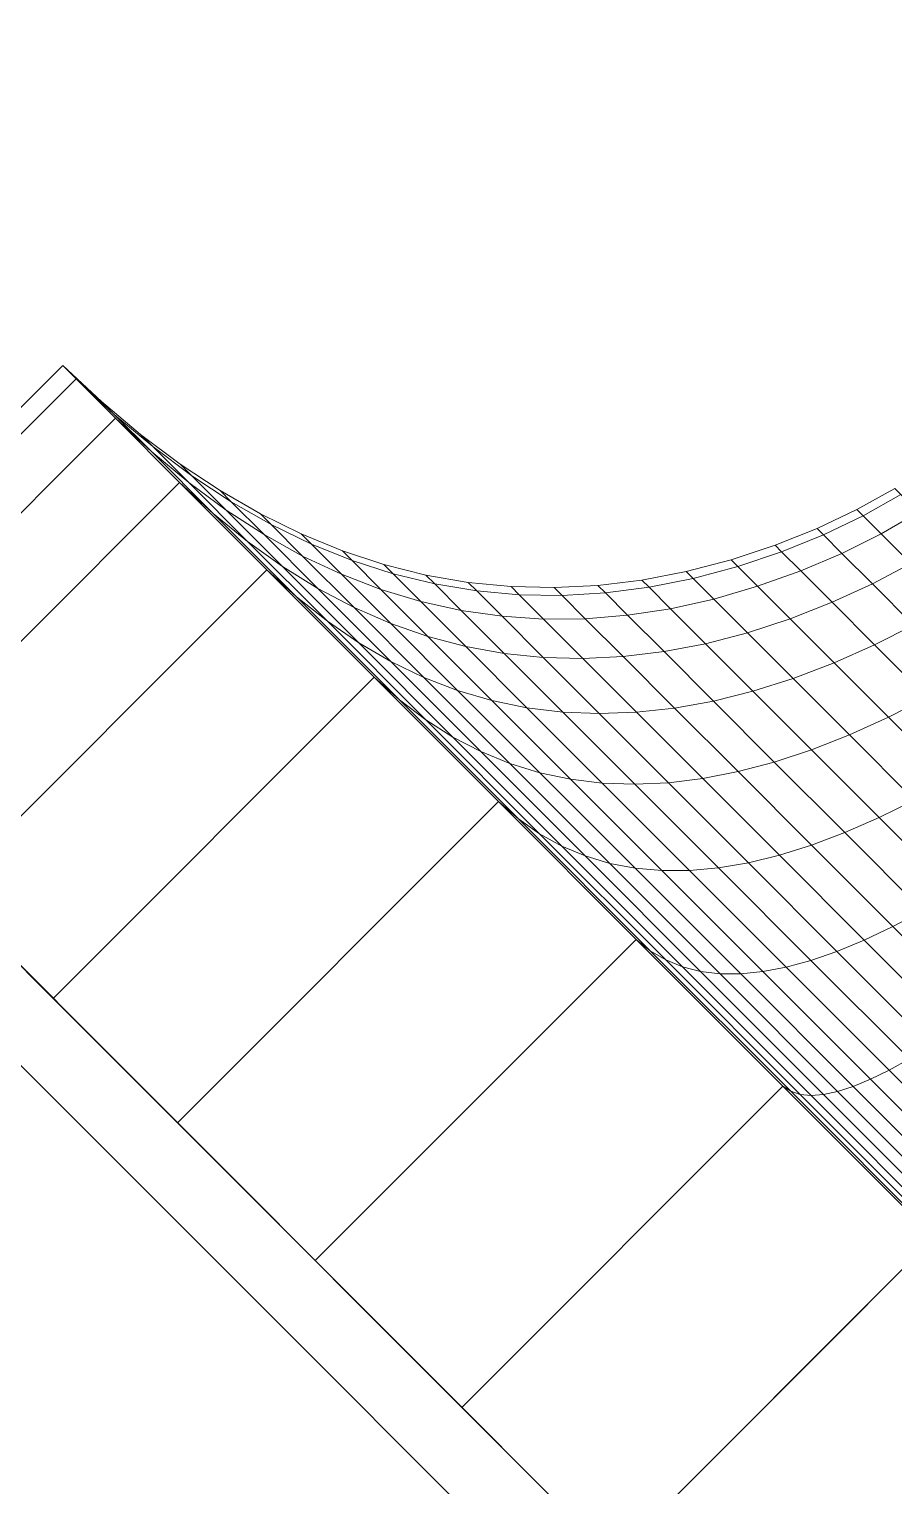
# Model space of a CAD drawing. Header units: millimetres. Extents: x 1246 to 16959, y -13818 to -1371.
# Drawn here: x 7543.97 to 7547.01, y -1390.22 to -1385.09 of the extents above; entities that cross this region are included whole.
import ezdxf

# ---------------------------------------------------------------- set-up
doc = ezdxf.new("R2010")
doc.units = ezdxf.units.MM
doc.header["$LTSCALE"] = 50
doc.layers.add('pio-Pillow Block - 3D', color=7, linetype='Continuous', lineweight=5)

# ---------------------------------------------------------------- blocks, each defined once
blk = doc.blocks.new('obj-02')
at = {"layer": 'pio-Pillow Block - 3D', "color": 7, "linetype": 'Continuous', "lineweight": 5, "transparency": 33554687}
for points in [[(51.412, 114.912), (46.0238, 109.5238), (46.0238, 109.5238), (51.412, 114.912)], [(51.412, 114.912), (51.412, 114.912), (46.0238, 109.5238), (51.412, 114.912)], [(51.412, 114.912), (46.0238, 109.5238), (46.0238, 109.5238), (51.412, 114.912)], [(51.412, 114.912), (51.412, 114.912), (46.0238, 109.5238), (51.412, 114.912)], [(51.412, 114.912), (46.0238, 109.5238), (46.0238, 109.5238), (51.412, 114.912)], [(51.412, 114.912), (51.412, 114.912), (46.0238, 109.5238), (51.412, 114.912)], [(51.412, 114.912), (46.0238, 109.5238), (46.0238, 109.5238), (51.412, 114.912)], [(51.412, 114.912), (51.412, 114.912), (46.0238, 109.5238), (51.412, 114.912)], [(51.412, 114.912), (46.0238, 109.5238), (46.0238, 109.5238), (51.412, 114.912)], [(51.412, 114.912), (51.412, 114.912), (46.0238, 109.5238), (51.412, 114.912)], [(51.412, 114.912), (46.0238, 109.5238), (46.0238, 109.5238), (51.412, 114.912)], [(51.412, 114.912), (51.412, 114.912), (46.0238, 109.5238), (51.412, 114.912)], [(51.412, 114.912), (46.0238, 109.5238), (46.0238, 109.5238), (51.412, 114.912)], [(51.412, 114.912), (51.412, 114.912), (46.0238, 109.5238), (51.412, 114.912)], [(51.412, 114.912), (46.0238, 109.5238), (46.0238, 109.5238), (51.412, 114.912)], [(51.412, 114.912), (51.412, 114.912), (46.0238, 109.5238), (51.412, 114.912)], [(51.412, 114.912), (46.0238, 109.5238), (46.0238, 109.5238), (51.412, 114.912)], [(51.412, 114.912), (51.412, 114.912), (46.0238, 109.5238), (51.412, 114.912)], [(51.412, 114.912), (46.0238, 109.5238), (46.0238, 109.5238), (51.412, 114.912)], [(51.412, 114.912), (51.412, 114.912), (46.0238, 109.5238), (51.412, 114.912)], [(51.412, 114.912), (46.0238, 109.5238), (46.0238, 109.5238), (51.412, 114.912)], [(51.412, 114.912), (51.412, 114.912), (46.0238, 109.5238), (51.412, 114.912)], [(51.412, 114.912), (46.0238, 109.5238), (46.0238, 109.5238), (51.412, 114.912)], [(51.412, 114.912), (51.412, 114.912), (46.0238, 109.5238), (51.412, 114.912)], [(51.412, 114.912), (46.0238, 109.5238), (46.0238, 109.5238), (51.412, 114.912)], [(51.412, 114.912), (51.412, 114.912), (46.0238, 109.5238), (51.412, 114.912)], [(51.412, 114.912), (46.0238, 109.5238), (46.0238, 109.5238), (51.412, 114.912)], [(51.412, 114.912), (51.412, 114.912), (46.0238, 109.5238), (51.412, 114.912)], [(51.412, 114.912), (46.0238, 109.5238), (46.0238, 109.5238), (51.412, 114.912)], [(51.412, 114.912), (51.412, 114.912), (46.0238, 109.5238), (51.412, 114.912)], [(51.412, 114.912), (46.0238, 109.5238), (46.0238, 109.5238), (51.412, 114.912)], [(51.412, 114.912), (51.412, 114.912), (46.0238, 109.5238), (51.412, 114.912)], [(51.412, 114.912), (46.0238, 109.5238), (46.0238, 109.5238), (51.412, 114.912)], [(51.412, 114.912), (51.412, 114.912), (46.0238, 109.5238), (51.412, 114.912)], [(51.412, 114.912), (46.0238, 109.5238), (46.0238, 109.5238), (51.412, 114.912)], [(51.412, 114.912), (51.412, 114.912), (46.0238, 109.5238), (51.412, 114.912)], [(51.412, 114.912), (46.0238, 109.5238), (46.0238, 109.5238), (51.412, 114.912)], [(51.412, 114.912), (51.412, 114.912), (46.0238, 109.5238), (51.412, 114.912)], [(51.412, 114.912), (46.0238, 109.5238), (46.0238, 109.5238), (51.412, 114.912)], [(51.412, 114.912), (51.412, 114.912), (46.0238, 109.5238), (51.412, 114.912)], [(51.412, 114.912), (46.0238, 109.5238), (46.0238, 109.5238), (51.412, 114.912)], [(51.412, 114.912), (51.412, 114.912), (46.0238, 109.5238), (51.412, 114.912)], [(51.412, 114.912), (46.0238, 109.5238), (46.0238, 109.5238), (51.412, 114.912)], [(51.412, 114.912), (51.412, 114.912), (46.0238, 109.5238), (51.412, 114.912)], [(51.412, 114.912), (46.0238, 109.5238), (46.0238, 109.5238), (51.412, 114.912)], [(51.412, 114.912), (51.412, 114.912), (46.0238, 109.5238), (51.412, 114.912)], [(51.412, 114.912), (46.0238, 109.5238), (46.0238, 109.5238), (51.412, 114.912)], [(51.412, 114.912), (51.412, 114.912), (46.0238, 109.5238), (51.412, 114.912)], [(51.412, 114.912), (46.0238, 109.5238), (46.0238, 109.5238), (51.412, 114.912)], [(51.412, 114.912), (51.412, 114.912), (46.0238, 109.5238), (51.412, 114.912)], [(51.412, 114.912), (46.0238, 109.5238), (46.0238, 109.5238), (51.412, 114.912)], [(51.412, 114.912), (51.412, 114.912), (46.0238, 109.5238), (51.412, 114.912)], [(51.412, 114.912), (46.0238, 109.5238), (46.0238, 109.5238), (51.412, 114.912)], [(51.412, 114.912), (51.412, 114.912), (46.0238, 109.5238), (51.412, 114.912)], [(51.412, 114.912), (46.0238, 109.5238), (46.0238, 109.5238), (51.412, 114.912)], [(51.412, 114.912), (51.412, 114.912), (46.0238, 109.5238), (51.412, 114.912)], [(51.412, 114.912), (46.0238, 109.5238), (46.0238, 109.5238), (51.412, 114.912)], [(51.412, 114.912), (51.412, 114.912), (46.0238, 109.5238), (51.412, 114.912)], [(51.412, 114.912), (46.0238, 109.5238), (46.0238, 109.5238), (51.412, 114.912)], [(51.412, 114.912), (51.412, 114.912), (46.0238, 109.5238), (51.412, 114.912)], [(51.412, 114.912), (46.0238, 109.5238), (46.0238, 109.5238), (51.412, 114.912)], [(51.412, 114.912), (51.412, 114.912), (46.0238, 109.5238), (51.412, 114.912)], [(51.412, 114.912), (46.0238, 109.5238), (46.0238, 109.5238), (51.412, 114.912)], [(51.412, 114.912), (51.412, 114.912), (46.0238, 109.5238), (51.412, 114.912)], [(51.412, 114.912), (46.0238, 109.5238), (46.0238, 109.5238), (51.412, 114.912)], [(51.412, 114.912), (51.412, 114.912), (46.0238, 109.5238), (51.412, 114.912)], [(51.412, 114.912), (46.0238, 109.5238), (46.0238, 109.5238), (51.412, 114.912)], [(51.412, 114.912), (51.412, 114.912), (46.0238, 109.5238), (51.412, 114.912)], [(51.412, 114.912), (46.0238, 109.5238), (46.0238, 109.5238), (51.412, 114.912)], [(51.412, 114.912), (51.412, 114.912), (46.0238, 109.5238), (51.412, 114.912)], [(51.412, 114.912), (46.0238, 109.5238), (46.0238, 109.5238), (51.412, 114.912)], [(51.412, 114.912), (51.412, 114.912), (46.0238, 109.5238), (51.412, 114.912)], [(51.412, 114.912), (46.0238, 109.5238), (46.0238, 109.5238), (51.412, 114.912)], [(51.412, 114.912), (51.412, 114.912), (46.0238, 109.5238), (51.412, 114.912)], [(42.9526, 112.5951), (42.9992, 112.5484), (44.1307, 113.6799), (44.0841, 113.7266), (42.9526, 112.5951)], [(42.9992, 112.5484), (42.9526, 112.5951), (44.0841, 113.7266), (44.1307, 113.6799), (42.9992, 112.5484)], [(44.0841, 113.7266), (44.1307, 113.6799), (44.2652, 113.5551), (44.2205, 113.5998), (44.0841, 113.7266)], [(44.1307, 113.6799), (44.0841, 113.7266), (44.2205, 113.5998), (44.2652, 113.5551), (44.1307, 113.6799)], [(42.9992, 112.5484), (43.1378, 112.4098), (44.2693, 113.5414), (44.1307, 113.6799), (42.9992, 112.5484)], [(43.1378, 112.4098), (42.9992, 112.5484), (44.1307, 113.6799), (44.2693, 113.5414), (43.1378, 112.4098)], [(44.1307, 113.6799), (44.2693, 113.5414), (44.3978, 113.4225), (44.2652, 113.5551), (44.1307, 113.6799)], [(44.2693, 113.5414), (44.1307, 113.6799), (44.2652, 113.5551), (44.3978, 113.4225), (44.2693, 113.5414)], [(44.2205, 113.5998), (44.2652, 113.5551), (44.4011, 113.4414), (44.3584, 113.4842), (44.2205, 113.5998)], [(44.2652, 113.5551), (44.2205, 113.5998), (44.3584, 113.4842), (44.4011, 113.4414), (44.2652, 113.5551)], [(44.2652, 113.5551), (44.3978, 113.4225), (44.528, 113.3145), (44.4011, 113.4414), (44.2652, 113.5551)], [(44.3978, 113.4225), (44.2652, 113.5551), (44.4011, 113.4414), (44.528, 113.3145), (44.3978, 113.4225)], [(43.1378, 112.4098), (43.364, 112.1836), (44.4955, 113.3151), (44.2693, 113.5414), (43.1378, 112.4098)], [(43.364, 112.1836), (43.1378, 112.4098), (44.2693, 113.5414), (44.4955, 113.3151), (43.364, 112.1836)], [(44.2693, 113.5414), (44.4955, 113.3151), (44.6143, 113.2059), (44.3978, 113.4225), (44.2693, 113.5414)], [(44.4955, 113.3151), (44.2693, 113.5414), (44.3978, 113.4225), (44.6143, 113.2059), (44.4955, 113.3151)], [(44.3584, 113.4842), (44.4011, 113.4414), (44.5385, 113.3389), (44.4977, 113.3798), (44.3584, 113.4842)], [(44.4011, 113.4414), (44.3584, 113.4842), (44.4977, 113.3798), (44.5385, 113.3389), (44.4011, 113.4414)], [(44.3978, 113.4225), (44.6143, 113.2059), (44.7352, 113.1073), (44.528, 113.3145), (44.3978, 113.4225)], [(44.6143, 113.2059), (44.3978, 113.4225), (44.528, 113.3145), (44.7352, 113.1073), (44.6143, 113.2059)], [(44.4011, 113.4414), (44.528, 113.3145), (44.66, 113.2175), (44.5385, 113.3389), (44.4011, 113.4414)], [(44.528, 113.3145), (44.4011, 113.4414), (44.5385, 113.3389), (44.66, 113.2175), (44.528, 113.3145)], [(49.8599, 105.3374), (41.8374, 113.3599)], [(41.8374, 113.3599), (49.8599, 105.3374)], [(41.8374, 113.3599), (49.8599, 105.3374)], [(49.8599, 105.3374), (41.8374, 113.3599)], [(44.4977, 113.3798), (44.5385, 113.3389), (44.6775, 113.2475), (44.6384, 113.2866), (44.4977, 113.3798)], [(44.5385, 113.3389), (44.4977, 113.3798), (44.6384, 113.2866), (44.6775, 113.2475), (44.5385, 113.3389)], [(43.364, 112.1836), (43.6711, 111.8765), (44.8026, 113.008), (44.4955, 113.3151), (43.364, 112.1836)], [(43.6711, 111.8765), (43.364, 112.1836), (44.4955, 113.3151), (44.8026, 113.008), (43.6711, 111.8765)], [(44.4955, 113.3151), (44.8026, 113.008), (44.9082, 112.912), (44.6143, 113.2059), (44.4955, 113.3151)], [(44.8026, 113.008), (44.4955, 113.3151), (44.6143, 113.2059), (44.9082, 112.912), (44.8026, 113.008)], [(44.528, 113.3145), (44.7352, 113.1073), (44.8582, 113.0192), (44.66, 113.2175), (44.528, 113.3145)], [(44.7352, 113.1073), (44.528, 113.3145), (44.66, 113.2175), (44.8582, 113.0192), (44.7352, 113.1073)], [(44.5385, 113.3389), (44.66, 113.2175), (44.7936, 113.1314), (44.6775, 113.2475), (44.5385, 113.3389)], [(44.66, 113.2175), (44.5385, 113.3389), (44.6775, 113.2475), (44.7936, 113.1314), (44.66, 113.2175)], [(44.6384, 113.2866), (44.6775, 113.2475), (44.818, 113.1672), (44.7806, 113.2046), (44.6384, 113.2866)], [(44.6775, 113.2475), (44.6384, 113.2866), (44.7806, 113.2046), (44.818, 113.1672), (44.6775, 113.2475)], [(44.6775, 113.2475), (44.7936, 113.1314), (44.9291, 113.0561), (44.818, 113.1672), (44.6775, 113.2475)], [(44.7936, 113.1314), (44.6775, 113.2475), (44.818, 113.1672), (44.9291, 113.0561), (44.7936, 113.1314)], [(46.8833, 113.2196), (46.9048, 113.1981), (47.0379, 113.2733), (47.0168, 113.2944), (46.8833, 113.2196)], [(46.9048, 113.1981), (46.8833, 113.2196), (47.0168, 113.2944), (47.0379, 113.2733), (46.9048, 113.1981)], [(46.9048, 113.1981), (46.9688, 113.1341), (47.1005, 113.2106), (47.0379, 113.2733), (46.9048, 113.1981)], [(46.9688, 113.1341), (46.9048, 113.1981), (47.0379, 113.2733), (47.1005, 113.2106), (46.9688, 113.1341)], [(44.6143, 113.2059), (44.9082, 112.912), (45.0165, 112.8261), (44.7352, 113.1073), (44.6143, 113.2059)], [(44.9082, 112.912), (44.6143, 113.2059), (44.7352, 113.1073), (45.0165, 112.8261), (44.9082, 112.912)], [(44.66, 113.2175), (44.8582, 113.0192), (44.9833, 112.9417), (44.7936, 113.1314), (44.66, 113.2175)], [(44.8582, 113.0192), (44.66, 113.2175), (44.7936, 113.1314), (44.9833, 112.9417), (44.8582, 113.0192)], [(44.7806, 113.2046), (44.818, 113.1672), (44.96, 113.0981), (44.9242, 113.1339), (44.7806, 113.2046)], [(44.818, 113.1672), (44.7806, 113.2046), (44.9242, 113.1339), (44.96, 113.0981), (44.818, 113.1672)], [(46.7426, 113.1528), (46.7647, 113.1307), (46.9048, 113.1981), (46.8833, 113.2196), (46.7426, 113.1528)], [(46.7647, 113.1307), (46.7426, 113.1528), (46.8833, 113.2196), (46.9048, 113.1981), (46.7647, 113.1307)], [(46.7647, 113.1307), (46.8303, 113.0651), (46.9688, 113.1341), (46.9048, 113.1981), (46.7647, 113.1307)], [(46.8303, 113.0651), (46.7647, 113.1307), (46.9048, 113.1981), (46.9688, 113.1341), (46.8303, 113.0651)], [(46.9688, 113.1341), (47.0733, 113.0296), (47.2028, 113.1083), (47.1005, 113.2106), (46.9688, 113.1341)], [(47.0733, 113.0296), (46.9688, 113.1341), (47.1005, 113.2106), (47.2028, 113.1083), (47.0733, 113.0296)], [(44.818, 113.1672), (44.9291, 113.0561), (45.0662, 112.9919), (44.96, 113.0981), (44.818, 113.1672)], [(44.9291, 113.0561), (44.818, 113.1672), (44.96, 113.0981), (45.0662, 112.9919), (44.9291, 113.0561)], [(46.5947, 113.0939), (46.6175, 113.0712), (46.7647, 113.1307), (46.7426, 113.1528), (46.5947, 113.0939)], [(46.6175, 113.0712), (46.5947, 113.0939), (46.7426, 113.1528), (46.7647, 113.1307), (46.6175, 113.0712)], [(44.7352, 113.1073), (45.0165, 112.8261), (45.1272, 112.7502), (44.8582, 113.0192), (44.7352, 113.1073)], [(45.0165, 112.8261), (44.7352, 113.1073), (44.8582, 113.0192), (45.1272, 112.7502), (45.0165, 112.8261)], [(44.7936, 113.1314), (44.9833, 112.9417), (45.1104, 112.8748), (44.9291, 113.0561), (44.7936, 113.1314)], [(44.9833, 112.9417), (44.7936, 113.1314), (44.9291, 113.0561), (45.1104, 112.8748), (44.9833, 112.9417)], [(44.9242, 113.1339), (44.96, 113.0981), (45.1035, 113.0401), (45.0693, 113.0743), (44.9242, 113.1339)], [(44.96, 113.0981), (44.9242, 113.1339), (45.0693, 113.0743), (45.1035, 113.0401), (44.96, 113.0981)], [(44.96, 113.0981), (45.0662, 112.9919), (45.2051, 112.9385), (45.1035, 113.0401), (44.96, 113.0981)], [(45.0662, 112.9919), (44.96, 113.0981), (45.1035, 113.0401), (45.2051, 112.9385), (45.0662, 112.9919)], [(46.4396, 113.043), (46.4631, 113.0194), (46.6175, 113.0712), (46.5947, 113.0939), (46.4396, 113.043)], [(46.4631, 113.0194), (46.4396, 113.043), (46.5947, 113.0939), (46.6175, 113.0712), (46.4631, 113.0194)], [(46.6175, 113.0712), (46.6851, 113.0035), (46.8303, 113.0651), (46.7647, 113.1307), (46.6175, 113.0712)], [(46.6851, 113.0035), (46.6175, 113.0712), (46.7647, 113.1307), (46.8303, 113.0651), (46.6851, 113.0035)], [(46.8303, 113.0651), (46.9375, 112.9579), (47.0733, 113.0296), (46.9688, 113.1341), (46.8303, 113.0651)], [(46.9375, 112.9579), (46.8303, 113.0651), (46.9688, 113.1341), (47.0733, 113.0296), (46.9375, 112.9579)], [(44.9291, 113.0561), (45.1104, 112.8748), (45.2397, 112.8184), (45.0662, 112.9919), (44.9291, 113.0561)], [(45.1104, 112.8748), (44.9291, 113.0561), (45.0662, 112.9919), (45.2397, 112.8184), (45.1104, 112.8748)], [(45.0693, 113.0743), (45.1035, 113.0401), (45.2485, 112.9933), (45.2158, 113.026), (45.0693, 113.0743)], [(45.1035, 113.0401), (45.0693, 113.0743), (45.2158, 113.026), (45.2485, 112.9933), (45.1035, 113.0401)], [(45.1035, 113.0401), (45.2051, 112.9385), (45.3457, 112.896), (45.2485, 112.9933), (45.1035, 113.0401)], [(45.2051, 112.9385), (45.1035, 113.0401), (45.2485, 112.9933), (45.3457, 112.896), (45.2051, 112.9385)], [(46.2815, 113.0016), (46.306, 112.9772), (46.4631, 113.0194), (46.4396, 113.043), (46.2815, 113.0016)], [(46.306, 112.9772), (46.2815, 113.0016), (46.4396, 113.043), (46.4631, 113.0194), (46.306, 112.9772)], [(46.4631, 113.0194), (46.5331, 112.9494), (46.6851, 113.0035), (46.6175, 113.0712), (46.4631, 113.0194)], [(46.5331, 112.9494), (46.4631, 113.0194), (46.6175, 113.0712), (46.6851, 113.0035), (46.5331, 112.9494)], [(46.6851, 113.0035), (46.7956, 112.893), (46.9375, 112.9579), (46.8303, 113.0651), (46.6851, 113.0035)], [(46.7956, 112.893), (46.6851, 113.0035), (46.8303, 113.0651), (46.9375, 112.9579), (46.7956, 112.893)], [(43.6711, 111.8765), (44.0497, 111.498), (45.1812, 112.6295), (44.8026, 113.008), (43.6711, 111.8765)], [(44.0497, 111.498), (43.6711, 111.8765), (44.8026, 113.008), (45.1812, 112.6295), (44.0497, 111.498)], [(44.8026, 113.008), (45.1812, 112.6295), (45.2706, 112.5497), (44.9082, 112.912), (44.8026, 113.008)], [(45.1812, 112.6295), (44.8026, 113.008), (44.9082, 112.912), (45.2706, 112.5497), (45.1812, 112.6295)], [(44.8582, 113.0192), (45.1272, 112.7502), (45.2406, 112.6844), (44.9833, 112.9417), (44.8582, 113.0192)], [(45.1272, 112.7502), (44.8582, 113.0192), (44.9833, 112.9417), (45.2406, 112.6844), (45.1272, 112.7502)], [(45.0662, 112.9919), (45.2397, 112.8184), (45.371, 112.7726), (45.2051, 112.9385), (45.0662, 112.9919)], [(45.2397, 112.8184), (45.0662, 112.9919), (45.2051, 112.9385), (45.371, 112.7726), (45.2397, 112.8184)], [(45.2158, 113.026), (45.2485, 112.9933), (45.395, 112.9576), (45.3637, 112.9889), (45.2158, 113.026)], [(45.2485, 112.9933), (45.2158, 113.026), (45.3637, 112.9889), (45.395, 112.9576), (45.2485, 112.9933)], [(45.2485, 112.9933), (45.3457, 112.896), (45.4881, 112.8645), (45.395, 112.9576), (45.2485, 112.9933)], [(45.3457, 112.896), (45.2485, 112.9933), (45.395, 112.9576), (45.4881, 112.8645), (45.3457, 112.896)], [(45.3637, 112.9889), (45.395, 112.9576), (45.5431, 112.933), (45.5131, 112.963), (45.3637, 112.9889)], [(45.395, 112.9576), (45.3637, 112.9889), (45.5131, 112.963), (45.5431, 112.933), (45.395, 112.9576)], [(46.125, 112.9715), (46.1504, 112.9461), (46.306, 112.9772), (46.2815, 113.0016), (46.125, 112.9715)], [(46.1504, 112.9461), (46.125, 112.9715), (46.2815, 113.0016), (46.306, 112.9772), (46.1504, 112.9461)], [(46.306, 112.9772), (46.3786, 112.9045), (46.5331, 112.9494), (46.4631, 113.0194), (46.306, 112.9772)], [(46.3786, 112.9045), (46.306, 112.9772), (46.4631, 113.0194), (46.5331, 112.9494), (46.3786, 112.9045)], [(46.5331, 112.9494), (46.6474, 112.8351), (46.7956, 112.893), (46.6851, 113.0035), (46.5331, 112.9494)], [(46.6474, 112.8351), (46.5331, 112.9494), (46.6851, 113.0035), (46.7956, 112.893), (46.6474, 112.8351)], [(46.9375, 112.9579), (47.083, 112.8124), (47.2151, 112.8878), (47.0733, 113.0296), (46.9375, 112.9579)], [(47.083, 112.8124), (46.9375, 112.9579), (47.0733, 113.0296), (47.2151, 112.8878), (47.083, 112.8124)], [(44.9833, 112.9417), (45.2406, 112.6844), (45.3566, 112.6286), (45.1104, 112.8748), (44.9833, 112.9417)], [(45.2406, 112.6844), (44.9833, 112.9417), (45.1104, 112.8748), (45.3566, 112.6286), (45.2406, 112.6844)], [(45.2051, 112.9385), (45.371, 112.7726), (45.5045, 112.7373), (45.3457, 112.896), (45.2051, 112.9385)], [(45.371, 112.7726), (45.2051, 112.9385), (45.3457, 112.896), (45.5045, 112.7373), (45.371, 112.7726)], [(45.395, 112.9576), (45.4881, 112.8645), (45.6322, 112.8439), (45.5431, 112.933), (45.395, 112.9576)], [(45.4881, 112.8645), (45.395, 112.9576), (45.5431, 112.933), (45.6322, 112.8439), (45.4881, 112.8645)], [(45.5131, 112.963), (45.5431, 112.933), (45.6926, 112.9195), (45.6639, 112.9483), (45.5131, 112.963)], [(45.5431, 112.933), (45.5131, 112.963), (45.6639, 112.9483), (45.6926, 112.9195), (45.5431, 112.933)], [(45.6639, 112.9483), (45.6926, 112.9195), (45.8437, 112.9172), (45.8161, 112.9448), (45.6639, 112.9483)], [(45.6926, 112.9195), (45.6639, 112.9483), (45.8161, 112.9448), (45.8437, 112.9172), (45.6926, 112.9195)], [(45.8161, 112.9448), (45.8437, 112.9172), (45.9963, 112.9261), (45.9698, 112.9525), (45.8161, 112.9448)], [(45.8437, 112.9172), (45.8161, 112.9448), (45.9698, 112.9525), (45.9963, 112.9261), (45.8437, 112.9172)], [(45.9698, 112.9525), (45.9963, 112.9261), (46.1504, 112.9461), (46.125, 112.9715), (45.9698, 112.9525)], [(45.9963, 112.9261), (45.9698, 112.9525), (46.125, 112.9715), (46.1504, 112.9461), (45.9963, 112.9261)], [(45.9963, 112.9261), (46.0749, 112.8475), (46.2259, 112.8706), (46.1504, 112.9461), (45.9963, 112.9261)], [(46.0749, 112.8475), (45.9963, 112.9261), (46.1504, 112.9461), (46.2259, 112.8706), (46.0749, 112.8475)], [(46.1504, 112.9461), (46.2259, 112.8706), (46.3786, 112.9045), (46.306, 112.9772), (46.1504, 112.9461)], [(46.2259, 112.8706), (46.1504, 112.9461), (46.306, 112.9772), (46.3786, 112.9045), (46.2259, 112.8706)], [(46.3786, 112.9045), (46.4972, 112.7859), (46.6474, 112.8351), (46.5331, 112.9494), (46.3786, 112.9045)], [(46.4972, 112.7859), (46.3786, 112.9045), (46.5331, 112.9494), (46.6474, 112.8351), (46.4972, 112.7859)], [(46.7956, 112.893), (46.9455, 112.7431), (47.083, 112.8124), (46.9375, 112.9579), (46.7956, 112.893)], [(46.9455, 112.7431), (46.7956, 112.893), (46.9375, 112.9579), (47.083, 112.8124), (46.9455, 112.7431)], [(44.9082, 112.912), (45.2706, 112.5497), (45.3632, 112.4794), (45.0165, 112.8261), (44.9082, 112.912)], [(45.2706, 112.5497), (44.9082, 112.912), (45.0165, 112.8261), (45.3632, 112.4794), (45.2706, 112.5497)], [(45.3457, 112.896), (45.5045, 112.7373), (45.64, 112.7126), (45.4881, 112.8645), (45.3457, 112.896)], [(45.5045, 112.7373), (45.3457, 112.896), (45.4881, 112.8645), (45.64, 112.7126), (45.5045, 112.7373)], [(45.5431, 112.933), (45.6322, 112.8439), (45.778, 112.8342), (45.6926, 112.9195), (45.5431, 112.933)], [(45.6322, 112.8439), (45.5431, 112.933), (45.6926, 112.9195), (45.778, 112.8342), (45.6322, 112.8439)], [(45.6926, 112.9195), (45.778, 112.8342), (45.9256, 112.8354), (45.8437, 112.9172), (45.6926, 112.9195)], [(45.778, 112.8342), (45.6926, 112.9195), (45.8437, 112.9172), (45.9256, 112.8354), (45.778, 112.8342)], [(45.8437, 112.9172), (45.9256, 112.8354), (46.0749, 112.8475), (45.9963, 112.9261), (45.8437, 112.9172)], [(45.9256, 112.8354), (45.8437, 112.9172), (45.9963, 112.9261), (46.0749, 112.8475), (45.9256, 112.8354)], [(46.2259, 112.8706), (46.3491, 112.7473), (46.4972, 112.7859), (46.3786, 112.9045), (46.2259, 112.8706)], [(46.3491, 112.7473), (46.2259, 112.8706), (46.3786, 112.9045), (46.4972, 112.7859), (46.3491, 112.7473)], [(46.6474, 112.8351), (46.8026, 112.68), (46.9455, 112.7431), (46.7956, 112.893), (46.6474, 112.8351)], [(46.8026, 112.68), (46.6474, 112.8351), (46.7956, 112.893), (46.9455, 112.7431), (46.8026, 112.68)], [(45.1104, 112.8748), (45.3566, 112.6286), (45.4751, 112.5829), (45.2397, 112.8184), (45.1104, 112.8748)], [(45.3566, 112.6286), (45.1104, 112.8748), (45.2397, 112.8184), (45.4751, 112.5829), (45.3566, 112.6286)], [(45.4881, 112.8645), (45.64, 112.7126), (45.7777, 112.6984), (45.6322, 112.8439), (45.4881, 112.8645)], [(45.64, 112.7126), (45.4881, 112.8645), (45.6322, 112.8439), (45.7777, 112.6984), (45.64, 112.7126)], [(45.6322, 112.8439), (45.7777, 112.6984), (45.9174, 112.6948), (45.778, 112.8342), (45.6322, 112.8439)], [(45.7777, 112.6984), (45.6322, 112.8439), (45.778, 112.8342), (45.9174, 112.6948), (45.7777, 112.6984)], [(45.778, 112.8342), (45.9174, 112.6948), (46.0592, 112.7017), (45.9256, 112.8354), (45.778, 112.8342)], [(45.9174, 112.6948), (45.778, 112.8342), (45.9256, 112.8354), (46.0592, 112.7017), (45.9174, 112.6948)], [(45.9256, 112.8354), (46.0592, 112.7017), (46.2031, 112.7192), (46.0749, 112.8475), (45.9256, 112.8354)], [(46.0592, 112.7017), (45.9256, 112.8354), (46.0749, 112.8475), (46.2031, 112.7192), (46.0592, 112.7017)], [(46.0749, 112.8475), (46.2031, 112.7192), (46.3491, 112.7473), (46.2259, 112.8706), (46.0749, 112.8475)], [(46.2031, 112.7192), (46.0749, 112.8475), (46.2259, 112.8706), (46.3491, 112.7473), (46.2031, 112.7192)], [(46.4972, 112.7859), (46.6582, 112.625), (46.8026, 112.68), (46.6474, 112.8351), (46.4972, 112.7859)], [(46.6582, 112.625), (46.4972, 112.7859), (46.6474, 112.8351), (46.8026, 112.68), (46.6582, 112.625)], [(45.0165, 112.8261), (45.3632, 112.4794), (45.4589, 112.4185), (45.1272, 112.7502), (45.0165, 112.8261)], [(45.3632, 112.4794), (45.0165, 112.8261), (45.1272, 112.7502), (45.4589, 112.4185), (45.3632, 112.4794)], [(45.2397, 112.8184), (45.4751, 112.5829), (45.5963, 112.5473), (45.371, 112.7726), (45.2397, 112.8184)], [(45.4751, 112.5829), (45.2397, 112.8184), (45.371, 112.7726), (45.5963, 112.5473), (45.4751, 112.5829)], [(46.3491, 112.7473), (46.5164, 112.58), (46.6582, 112.625), (46.4972, 112.7859), (46.3491, 112.7473)], [(46.5164, 112.58), (46.3491, 112.7473), (46.4972, 112.7859), (46.6582, 112.625), (46.5164, 112.58)], [(46.9455, 112.7431), (47.1304, 112.5583), (47.2624, 112.633), (47.083, 112.8124), (46.9455, 112.7431)], [(47.1304, 112.5583), (46.9455, 112.7431), (47.083, 112.8124), (47.2624, 112.633), (47.1304, 112.5583)], [(45.1272, 112.7502), (45.4589, 112.4185), (45.5579, 112.3671), (45.2406, 112.6844), (45.1272, 112.7502)], [(45.4589, 112.4185), (45.1272, 112.7502), (45.2406, 112.6844), (45.5579, 112.3671), (45.4589, 112.4185)], [(45.371, 112.7726), (45.5963, 112.5473), (45.72, 112.5218), (45.5045, 112.7373), (45.371, 112.7726)], [(45.5963, 112.5473), (45.371, 112.7726), (45.5045, 112.7373), (45.72, 112.5218), (45.5963, 112.5473)], [(45.5045, 112.7373), (45.72, 112.5218), (45.8462, 112.5063), (45.64, 112.7126), (45.5045, 112.7373)], [(45.72, 112.5218), (45.5045, 112.7373), (45.64, 112.7126), (45.8462, 112.5063), (45.72, 112.5218)], [(46.2031, 112.7192), (46.3772, 112.5451), (46.5164, 112.58), (46.3491, 112.7473), (46.2031, 112.7192)], [(46.3772, 112.5451), (46.2031, 112.7192), (46.3491, 112.7473), (46.5164, 112.58), (46.3772, 112.5451)], [(46.8026, 112.68), (46.9938, 112.4887), (47.1304, 112.5583), (46.9455, 112.7431), (46.8026, 112.68)], [(46.9938, 112.4887), (46.8026, 112.68), (46.9455, 112.7431), (47.1304, 112.5583), (46.9938, 112.4887)], [(45.2406, 112.6844), (45.5579, 112.3671), (45.66, 112.3252), (45.3566, 112.6286), (45.2406, 112.6844)], [(45.5579, 112.3671), (45.2406, 112.6844), (45.3566, 112.6286), (45.66, 112.3252), (45.5579, 112.3671)], [(45.64, 112.7126), (45.8462, 112.5063), (45.9751, 112.5009), (45.7777, 112.6984), (45.64, 112.7126)], [(45.8462, 112.5063), (45.64, 112.7126), (45.7777, 112.6984), (45.9751, 112.5009), (45.8462, 112.5063)], [(45.7777, 112.6984), (45.9751, 112.5009), (46.1066, 112.5056), (45.9174, 112.6948), (45.7777, 112.6984)], [(45.9751, 112.5009), (45.7777, 112.6984), (45.9174, 112.6948), (46.1066, 112.5056), (45.9751, 112.5009)], [(45.9174, 112.6948), (46.1066, 112.5056), (46.2406, 112.5203), (46.0592, 112.7017), (45.9174, 112.6948)], [(46.1066, 112.5056), (45.9174, 112.6948), (46.0592, 112.7017), (46.2406, 112.5203), (46.1066, 112.5056)], [(46.0592, 112.7017), (46.2406, 112.5203), (46.3772, 112.5451), (46.2031, 112.7192), (46.0592, 112.7017)], [(46.2406, 112.5203), (46.0592, 112.7017), (46.2031, 112.7192), (46.3772, 112.5451), (46.2406, 112.5203)], [(46.6582, 112.625), (46.8567, 112.4265), (46.9938, 112.4887), (46.8026, 112.68), (46.6582, 112.625)], [(46.8567, 112.4265), (46.6582, 112.625), (46.8026, 112.68), (46.9938, 112.4887), (46.8567, 112.4265)], [(44.0497, 111.498), (44.4882, 111.0594), (45.6197, 112.1909), (45.1812, 112.6295), (44.0497, 111.498)], [(44.4882, 111.0594), (44.0497, 111.498), (45.1812, 112.6295), (45.6197, 112.1909), (44.4882, 111.0594)], [(45.1812, 112.6295), (45.6197, 112.1909), (45.6903, 112.1299), (45.2706, 112.5497), (45.1812, 112.6295)], [(45.6197, 112.1909), (45.1812, 112.6295), (45.2706, 112.5497), (45.6903, 112.1299), (45.6197, 112.1909)], [(45.3566, 112.6286), (45.66, 112.3252), (45.7654, 112.2927), (45.4751, 112.5829), (45.3566, 112.6286)], [(45.66, 112.3252), (45.3566, 112.6286), (45.4751, 112.5829), (45.7654, 112.2927), (45.66, 112.3252)], [(46.0238, 109.5238), (42.9992, 112.5484), (42.9526, 112.5951), (46.0238, 109.5238)], [(46.0238, 109.5238), (42.9526, 112.5951), (42.9992, 112.5484), (46.0238, 109.5238)], [(45.4751, 112.5829), (45.7654, 112.2927), (45.8739, 112.2697), (45.5963, 112.5473), (45.4751, 112.5829)], [(45.7654, 112.2927), (45.4751, 112.5829), (45.5963, 112.5473), (45.8739, 112.2697), (45.7654, 112.2927)], [(46.3772, 112.5451), (46.5919, 112.3305), (46.7227, 112.3738), (46.5164, 112.58), (46.3772, 112.5451)], [(46.5919, 112.3305), (46.3772, 112.5451), (46.5164, 112.58), (46.7227, 112.3738), (46.5919, 112.3305)], [(46.5164, 112.58), (46.7227, 112.3738), (46.8567, 112.4265), (46.6582, 112.625), (46.5164, 112.58)], [(46.7227, 112.3738), (46.5164, 112.58), (46.6582, 112.625), (46.8567, 112.4265), (46.7227, 112.3738)], [(46.0238, 109.5238), (43.1378, 112.4098), (42.9992, 112.5484), (46.0238, 109.5238)], [(46.0238, 109.5238), (42.9992, 112.5484), (43.1378, 112.4098), (46.0238, 109.5238)], [(45.2706, 112.5497), (45.6903, 112.1299), (45.7648, 112.0777), (45.3632, 112.4794), (45.2706, 112.5497)], [(45.6903, 112.1299), (45.2706, 112.5497), (45.3632, 112.4794), (45.7648, 112.0777), (45.6903, 112.1299)], [(45.5963, 112.5473), (45.8739, 112.2697), (45.9856, 112.2562), (45.72, 112.5218), (45.5963, 112.5473)], [(45.8739, 112.2697), (45.5963, 112.5473), (45.72, 112.5218), (45.9856, 112.2562), (45.8739, 112.2697)], [(46.2406, 112.5203), (46.4642, 112.2967), (46.5919, 112.3305), (46.3772, 112.5451), (46.2406, 112.5203)], [(46.4642, 112.2967), (46.2406, 112.5203), (46.3772, 112.5451), (46.5919, 112.3305), (46.4642, 112.2967)], [(46.9938, 112.4887), (47.2154, 112.2671), (47.3445, 112.3441), (47.1304, 112.5583), (46.9938, 112.4887)], [(47.2154, 112.2671), (46.9938, 112.4887), (47.1304, 112.5583), (47.3445, 112.3441), (47.2154, 112.2671)], [(45.3632, 112.4794), (45.7648, 112.0777), (45.8432, 112.0342), (45.4589, 112.4185), (45.3632, 112.4794)], [(45.7648, 112.0777), (45.3632, 112.4794), (45.4589, 112.4185), (45.8432, 112.0342), (45.7648, 112.0777)], [(45.72, 112.5218), (45.9856, 112.2562), (46.1005, 112.2521), (45.8462, 112.5063), (45.72, 112.5218)], [(45.9856, 112.2562), (45.72, 112.5218), (45.8462, 112.5063), (46.1005, 112.2521), (45.9856, 112.2562)], [(45.8462, 112.5063), (46.1005, 112.2521), (46.2185, 112.2575), (45.9751, 112.5009), (45.8462, 112.5063)], [(46.1005, 112.2521), (45.8462, 112.5063), (45.9751, 112.5009), (46.2185, 112.2575), (46.1005, 112.2521)], [(45.9751, 112.5009), (46.2185, 112.2575), (46.3398, 112.2724), (46.1066, 112.5056), (45.9751, 112.5009)], [(46.2185, 112.2575), (45.9751, 112.5009), (46.1066, 112.5056), (46.3398, 112.2724), (46.2185, 112.2575)], [(46.1066, 112.5056), (46.3398, 112.2724), (46.4642, 112.2967), (46.2406, 112.5203), (46.1066, 112.5056)], [(46.3398, 112.2724), (46.1066, 112.5056), (46.2406, 112.5203), (46.4642, 112.2967), (46.3398, 112.2724)], [(46.8567, 112.4265), (47.0866, 112.1966), (47.2154, 112.2671), (46.9938, 112.4887), (46.8567, 112.4265)], [(47.0866, 112.1966), (46.8567, 112.4265), (46.9938, 112.4887), (47.2154, 112.2671), (47.0866, 112.1966)], [(46.7227, 112.3738), (46.9616, 112.1349), (47.0866, 112.1966), (46.8567, 112.4265), (46.7227, 112.3738)], [(46.9616, 112.1349), (46.7227, 112.3738), (46.8567, 112.4265), (47.0866, 112.1966), (46.9616, 112.1349)], [(46.0238, 109.5238), (43.364, 112.1836), (43.1378, 112.4098), (46.0238, 109.5238)], [(46.0238, 109.5238), (43.1378, 112.4098), (43.364, 112.1836), (46.0238, 109.5238)], [(45.4589, 112.4185), (45.8432, 112.0342), (45.9254, 111.9995), (45.5579, 112.3671), (45.4589, 112.4185)], [(45.8432, 112.0342), (45.4589, 112.4185), (45.5579, 112.3671), (45.9254, 111.9995), (45.8432, 112.0342)], [(46.5919, 112.3305), (46.8405, 112.0819), (46.9616, 112.1349), (46.7227, 112.3738), (46.5919, 112.3305)], [(46.8405, 112.0819), (46.5919, 112.3305), (46.7227, 112.3738), (46.9616, 112.1349), (46.8405, 112.0819)], [(45.5579, 112.3671), (45.9254, 111.9995), (46.0116, 111.9736), (45.66, 112.3252), (45.5579, 112.3671)], [(45.9254, 111.9995), (45.5579, 112.3671), (45.66, 112.3252), (46.0116, 111.9736), (45.9254, 111.9995)], [(45.66, 112.3252), (46.0116, 111.9736), (46.1016, 111.9565), (45.7654, 112.2927), (45.66, 112.3252)], [(46.0116, 111.9736), (45.66, 112.3252), (45.7654, 112.2927), (46.1016, 111.9565), (46.0116, 111.9736)], [(46.4642, 112.2967), (46.7233, 112.0376), (46.8405, 112.0819), (46.5919, 112.3305), (46.4642, 112.2967)], [(46.7233, 112.0376), (46.4642, 112.2967), (46.5919, 112.3305), (46.8405, 112.0819), (46.7233, 112.0376)], [(45.7654, 112.2927), (46.1016, 111.9565), (46.1955, 111.9481), (45.8739, 112.2697), (45.7654, 112.2927)], [(46.1016, 111.9565), (45.7654, 112.2927), (45.8739, 112.2697), (46.1955, 111.9481), (46.1016, 111.9565)], [(45.8739, 112.2697), (46.1955, 111.9481), (46.2933, 111.9484), (45.9856, 112.2562), (45.8739, 112.2697)], [(46.1955, 111.9481), (45.8739, 112.2697), (45.9856, 112.2562), (46.2933, 111.9484), (46.1955, 111.9481)], [(46.2185, 112.2575), (46.5005, 111.9755), (46.61, 112.0022), (46.3398, 112.2724), (46.2185, 112.2575)], [(46.5005, 111.9755), (46.2185, 112.2575), (46.3398, 112.2724), (46.61, 112.0022), (46.5005, 111.9755)], [(46.3398, 112.2724), (46.61, 112.0022), (46.7233, 112.0376), (46.4642, 112.2967), (46.3398, 112.2724)], [(46.61, 112.0022), (46.3398, 112.2724), (46.4642, 112.2967), (46.7233, 112.0376), (46.61, 112.0022)], [(45.9856, 112.2562), (46.2933, 111.9484), (46.395, 111.9576), (46.1005, 112.2521), (45.9856, 112.2562)], [(46.2933, 111.9484), (45.9856, 112.2562), (46.1005, 112.2521), (46.395, 111.9576), (46.2933, 111.9484)], [(46.1005, 112.2521), (46.395, 111.9576), (46.5005, 111.9755), (46.2185, 112.2575), (46.1005, 112.2521)], [(46.395, 111.9576), (46.1005, 112.2521), (46.2185, 112.2575), (46.5005, 111.9755), (46.395, 111.9576)], [(46.0238, 109.5238), (43.6711, 111.8765), (43.364, 112.1836), (46.0238, 109.5238)], [(46.0238, 109.5238), (43.364, 112.1836), (43.6711, 111.8765), (46.0238, 109.5238)], [(44.4882, 111.0594), (44.9734, 110.5742), (46.1049, 111.7058), (45.6197, 112.1909), (44.4882, 111.0594)], [(44.9734, 110.5742), (44.4882, 111.0594), (45.6197, 112.1909), (46.1049, 111.7058), (44.9734, 110.5742)], [(45.6197, 112.1909), (46.1049, 111.7058), (46.1547, 111.6655), (45.6903, 112.1299), (45.6197, 112.1909)], [(46.1049, 111.7058), (45.6197, 112.1909), (45.6903, 112.1299), (46.1547, 111.6655), (46.1049, 111.7058)], [(46.9616, 112.1349), (47.2259, 111.8705), (47.3409, 111.9423), (47.0866, 112.1966), (46.9616, 112.1349)], [(47.2259, 111.8705), (46.9616, 112.1349), (47.0866, 112.1966), (47.3409, 111.9423), (47.2259, 111.8705)], [(45.6903, 112.1299), (46.1547, 111.6655), (46.2092, 111.6333), (45.7648, 112.0777), (45.6903, 112.1299)], [(46.1547, 111.6655), (45.6903, 112.1299), (45.7648, 112.0777), (46.2092, 111.6333), (46.1547, 111.6655)], [(46.8405, 112.0819), (47.1156, 111.8068), (47.2259, 111.8705), (46.9616, 112.1349), (46.8405, 112.0819)], [(47.1156, 111.8068), (46.8405, 112.0819), (46.9616, 112.1349), (47.2259, 111.8705), (47.1156, 111.8068)], [(45.7648, 112.0777), (46.2092, 111.6333), (46.2683, 111.6091), (45.8432, 112.0342), (45.7648, 112.0777)], [(46.2092, 111.6333), (45.7648, 112.0777), (45.8432, 112.0342), (46.2683, 111.6091), (46.2092, 111.6333)], [(46.7233, 112.0376), (47.0099, 111.751), (47.1156, 111.8068), (46.8405, 112.0819), (46.7233, 112.0376)], [(47.0099, 111.751), (46.7233, 112.0376), (46.8405, 112.0819), (47.1156, 111.8068), (47.0099, 111.751)], [(45.8432, 112.0342), (46.2683, 111.6091), (46.3321, 111.5929), (45.9254, 111.9995), (45.8432, 112.0342)], [(46.2683, 111.6091), (45.8432, 112.0342), (45.9254, 111.9995), (46.3321, 111.5929), (46.2683, 111.6091)], [(46.61, 112.0022), (46.9089, 111.7033), (47.0099, 111.751), (46.7233, 112.0376), (46.61, 112.0022)], [(46.9089, 111.7033), (46.61, 112.0022), (46.7233, 112.0376), (47.0099, 111.751), (46.9089, 111.7033)], [(45.9254, 111.9995), (46.3321, 111.5929), (46.4005, 111.5847), (46.0116, 111.9736), (45.9254, 111.9995)], [(46.3321, 111.5929), (45.9254, 111.9995), (46.0116, 111.9736), (46.4005, 111.5847), (46.3321, 111.5929)], [(46.0116, 111.9736), (46.4005, 111.5847), (46.4736, 111.5844), (46.1016, 111.9565), (46.0116, 111.9736)], [(46.4005, 111.5847), (46.0116, 111.9736), (46.1016, 111.9565), (46.4736, 111.5844), (46.4005, 111.5847)], [(46.395, 111.9576), (46.7208, 111.6317), (46.8126, 111.6635), (46.5005, 111.9755), (46.395, 111.9576)], [(46.7208, 111.6317), (46.395, 111.9576), (46.5005, 111.9755), (46.8126, 111.6635), (46.7208, 111.6317)], [(46.5005, 111.9755), (46.8126, 111.6635), (46.9089, 111.7033), (46.61, 112.0022), (46.5005, 111.9755)], [(46.8126, 111.6635), (46.5005, 111.9755), (46.61, 112.0022), (46.9089, 111.7033), (46.8126, 111.6635)], [(46.1016, 111.9565), (46.4736, 111.5844), (46.5514, 111.5922), (46.1955, 111.9481), (46.1016, 111.9565)], [(46.4736, 111.5844), (46.1016, 111.9565), (46.1955, 111.9481), (46.5514, 111.5922), (46.4736, 111.5844)], [(46.1955, 111.9481), (46.5514, 111.5922), (46.6338, 111.608), (46.2933, 111.9484), (46.1955, 111.9481)], [(46.5514, 111.5922), (46.1955, 111.9481), (46.2933, 111.9484), (46.6338, 111.608), (46.5514, 111.5922)], [(46.2933, 111.9484), (46.6338, 111.608), (46.7208, 111.6317), (46.395, 111.9576), (46.2933, 111.9484)], [(46.6338, 111.608), (46.2933, 111.9484), (46.395, 111.9576), (46.7208, 111.6317), (46.6338, 111.608)], [(46.0238, 109.5238), (44.0497, 111.498), (43.6711, 111.8765), (46.0238, 109.5238)], [(46.0238, 109.5238), (43.6711, 111.8765), (44.0497, 111.498), (46.0238, 109.5238)], [(47.0099, 111.751), (47.3154, 111.4455), (47.4088, 111.5136), (47.1156, 111.8068), (47.0099, 111.751)], [(47.3154, 111.4455), (47.0099, 111.751), (47.1156, 111.8068), (47.4088, 111.5136), (47.3154, 111.4455)], [(44.9734, 110.5742), (45.4905, 110.0571), (46.622, 111.1886), (46.1049, 111.7058), (44.9734, 110.5742)], [(45.4905, 110.0571), (44.9734, 110.5742), (46.1049, 111.7058), (46.622, 111.1886), (45.4905, 110.0571)], [(46.1049, 111.7058), (46.622, 111.1886), (46.6497, 111.1706), (46.1547, 111.6655), (46.1049, 111.7058)], [(46.622, 111.1886), (46.1049, 111.7058), (46.1547, 111.6655), (46.6497, 111.1706), (46.622, 111.1886)], [(46.9089, 111.7033), (47.2275, 111.3847), (47.3154, 111.4455), (47.0099, 111.751), (46.9089, 111.7033)], [(47.2275, 111.3847), (46.9089, 111.7033), (47.0099, 111.751), (47.3154, 111.4455), (47.2275, 111.3847)], [(46.1547, 111.6655), (46.6497, 111.1706), (46.6828, 111.1597), (46.2092, 111.6333), (46.1547, 111.6655)], [(46.6497, 111.1706), (46.1547, 111.6655), (46.2092, 111.6333), (46.6828, 111.1597), (46.6497, 111.1706)], [(46.7208, 111.6317), (47.0681, 111.2845), (47.1451, 111.331), (46.8126, 111.6635), (46.7208, 111.6317)], [(47.0681, 111.2845), (46.7208, 111.6317), (46.8126, 111.6635), (47.1451, 111.331), (47.0681, 111.2845)], [(46.8126, 111.6635), (47.1451, 111.331), (47.2275, 111.3847), (46.9089, 111.7033), (46.8126, 111.6635)], [(47.1451, 111.331), (46.8126, 111.6635), (46.9089, 111.7033), (47.2275, 111.3847), (47.1451, 111.331)], [(46.2092, 111.6333), (46.6828, 111.1597), (46.7214, 111.156), (46.2683, 111.6091), (46.2092, 111.6333)], [(46.6828, 111.1597), (46.2092, 111.6333), (46.2683, 111.6091), (46.7214, 111.156), (46.6828, 111.1597)], [(46.2683, 111.6091), (46.7214, 111.156), (46.7655, 111.1595), (46.3321, 111.5929), (46.2683, 111.6091)], [(46.7214, 111.156), (46.2683, 111.6091), (46.3321, 111.5929), (46.7655, 111.1595), (46.7214, 111.156)], [(46.5514, 111.5922), (46.9306, 111.2129), (46.9966, 111.2451), (46.6338, 111.608), (46.5514, 111.5922)], [(46.9306, 111.2129), (46.5514, 111.5922), (46.6338, 111.608), (46.9966, 111.2451), (46.9306, 111.2129)], [(46.6338, 111.608), (46.9966, 111.2451), (47.0681, 111.2845), (46.7208, 111.6317), (46.6338, 111.608)], [(46.9966, 111.2451), (46.6338, 111.608), (46.7208, 111.6317), (47.0681, 111.2845), (46.9966, 111.2451)], [(46.3321, 111.5929), (46.7655, 111.1595), (46.8151, 111.1701), (46.4005, 111.5847), (46.3321, 111.5929)], [(46.7655, 111.1595), (46.3321, 111.5929), (46.4005, 111.5847), (46.8151, 111.1701), (46.7655, 111.1595)], [(46.4005, 111.5847), (46.8151, 111.1701), (46.8701, 111.188), (46.4736, 111.5844), (46.4005, 111.5847)], [(46.8151, 111.1701), (46.4005, 111.5847), (46.4736, 111.5844), (46.8701, 111.188), (46.8151, 111.1701)], [(46.4736, 111.5844), (46.8701, 111.188), (46.9306, 111.2129), (46.5514, 111.5922), (46.4736, 111.5844)], [(46.8701, 111.188), (46.4736, 111.5844), (46.5514, 111.5922), (46.9306, 111.2129), (46.8701, 111.188)], [(46.0238, 109.5238), (44.4882, 111.0594), (44.0497, 111.498), (46.0238, 109.5238)], [(46.0238, 109.5238), (44.0497, 111.498), (44.4882, 111.0594), (46.0238, 109.5238)], [(46.9306, 111.2129), (47.3218, 110.8218), (47.3709, 110.8709), (46.9966, 111.2451), (46.9306, 111.2129)], [(47.3218, 110.8218), (46.9306, 111.2129), (46.9966, 111.2451), (47.3709, 110.8709), (47.3218, 110.8218)], [(46.9966, 111.2451), (47.3709, 110.8709), (47.4263, 110.9263), (47.0681, 111.2845), (46.9966, 111.2451)], [(47.3709, 110.8709), (46.9966, 111.2451), (47.0681, 111.2845), (47.4263, 110.9263), (47.3709, 110.8709)], [(46.8701, 111.188), (47.279, 110.779), (47.3218, 110.8218), (46.9306, 111.2129), (46.8701, 111.188)], [(47.279, 110.779), (46.8701, 111.188), (46.9306, 111.2129), (47.3218, 110.8218), (47.279, 110.779)], [(45.4905, 110.0571), (46.0238, 109.5238), (47.1553, 110.6553), (46.622, 111.1886), (45.4905, 110.0571)], [(46.0238, 109.5238), (45.4905, 110.0571), (46.622, 111.1886), (47.1553, 110.6553), (46.0238, 109.5238)], [(46.622, 111.1886), (47.1553, 110.6553), (47.1601, 110.6601), (46.6497, 111.1706), (46.622, 111.1886)], [(47.1553, 110.6553), (46.622, 111.1886), (46.6497, 111.1706), (47.1601, 110.6601), (47.1553, 110.6553)], [(46.6497, 111.1706), (47.1601, 110.6601), (47.1713, 110.6713), (46.6828, 111.1597), (46.6497, 111.1706)], [(47.1601, 110.6601), (46.6497, 111.1706), (46.6828, 111.1597), (47.1713, 110.6713), (47.1601, 110.6601)], [(46.6828, 111.1597), (47.1713, 110.6713), (47.1887, 110.6887), (46.7214, 111.156), (46.6828, 111.1597)], [(47.1713, 110.6713), (46.6828, 111.1597), (46.7214, 111.156), (47.1887, 110.6887), (47.1713, 110.6713)], [(46.7214, 111.156), (47.1887, 110.6887), (47.2125, 110.7125), (46.7655, 111.1595), (46.7214, 111.156)], [(47.1887, 110.6887), (46.7214, 111.156), (46.7655, 111.1595), (47.2125, 110.7125), (47.1887, 110.6887)], [(46.7655, 111.1595), (47.2125, 110.7125), (47.2426, 110.7426), (46.8151, 111.1701), (46.7655, 111.1595)], [(47.2125, 110.7125), (46.7655, 111.1595), (46.8151, 111.1701), (47.2426, 110.7426), (47.2125, 110.7125)], [(46.8151, 111.1701), (47.2426, 110.7426), (47.279, 110.779), (46.8701, 111.188), (46.8151, 111.1701)], [(47.2426, 110.7426), (46.8151, 111.1701), (46.8701, 111.188), (47.279, 110.779), (47.2426, 110.7426)], [(46.0238, 109.5238), (44.9734, 110.5742), (44.4882, 111.0594), (46.0238, 109.5238)], [(46.0238, 109.5238), (44.4882, 111.0594), (44.9734, 110.5742), (46.0238, 109.5238)], [(46.0238, 109.5238), (47.1553, 110.6553), (47.1553, 110.6553), (46.0238, 109.5238)], [(46.5571, 108.9905), (46.0238, 109.5238), (47.1553, 110.6553), (47.6886, 110.122), (46.5571, 108.9905)], [(46.0238, 109.5238), (46.5571, 108.9905), (47.6886, 110.122), (47.1553, 110.6553), (46.0238, 109.5238)], [(46.0238, 109.5238), (45.4905, 110.0571), (44.9734, 110.5742), (46.0238, 109.5238)], [(46.0238, 109.5238), (44.9734, 110.5742), (45.4905, 110.0571), (46.0238, 109.5238)], [(46.0238, 109.5238), (46.0238, 109.5238), (45.4905, 110.0571), (46.0238, 109.5238)], [(46.0238, 109.5238), (45.4905, 110.0571), (46.0238, 109.5238), (46.0238, 109.5238)]]:
    blk.add_lwpolyline(points, dxfattribs=at)

msp = doc.modelspace()

# ---------------------------------------------------------------- block references
at = {"layer": 'pio-Pillow Block - 3D', "color": 7, "transparency": 33554687}
msp.add_blockref('obj-02', (7500, -1500), dxfattribs=at)

doc.saveas('drawing.dxf')
